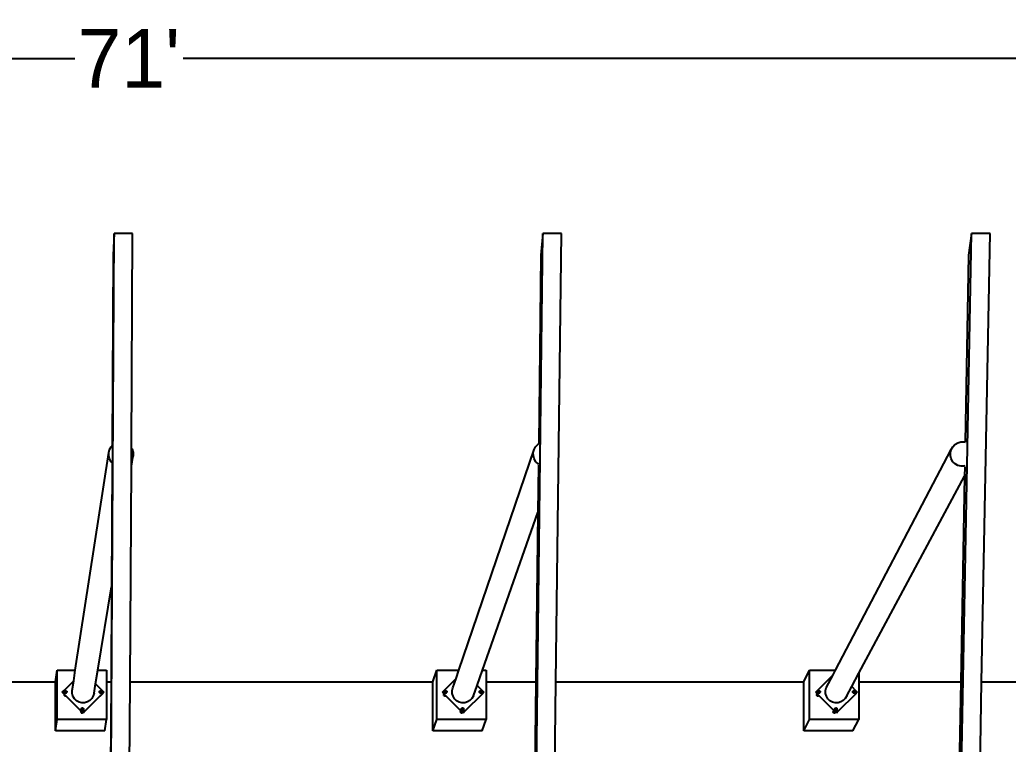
# Model space of a CAD drawing. Header units: inches. Extents: x -614 to 848, y -1045 to 1103.
# Drawn here: x 105.9 to 509.2, y 807.2 to 1102.8 of the extents above; entities that cross this region are included whole.
import ezdxf

# ---------------------------------------------------------------- set-up
doc = ezdxf.new("R2010")
doc.units = ezdxf.units.IN
doc.header["$MEASUREMENT"] = 0
doc.dimstyles.get("Standard").update_dxf_attribs({"dimtxt": 24, "dimasz": 0.18, "dimexe": 0.18, "dimexo": 0.0625, "dimgap": 0.09, "dimtad": 0, "dimtih": 1, "dimtoh": 1, "dimdec": 4, "dimzin": 0, "dimdsep": 46, "dimtxsty": 'Standard', "dimcen": 0.09, "dimclrd": 1, "dimclre": 1, "dimclrt": 1, "dimadec": 0, "dimazin": 0, "dimtfac": 1, "dimtdec": 4, "dimtofl": 0, "dimtmove": 0, "dimatfit": 3, "dimfxl": 1, "dimtolj": 1, "dimtzin": 0, "dimarcsym": 0})

# ---------------------------------------------------------------- blocks, each defined once
blk = doc.blocks.new('*D2')
at = {"color": 1, "lineweight": -2, "transparency": 16777216}
for p, q in [((-383.56, 1015.61), (-383.56, 1087.21)), ((-383.38, 1087.03), (128.37, 1087.03)), ((684.29, 1087.03), (172.55, 1087.03)), ((684.47, 1015.61), (684.47, 1087.21))]:
    blk.add_line(p, q, dxfattribs=at)
at = {"color": 1, "transparency": 16777216}
for points in [[(-383.38, 1087.06), (-383.38, 1087), (-383.56, 1087.03)], [(684.29, 1087.06), (684.29, 1087), (684.47, 1087.03)]]:
    blk.add_solid(points, dxfattribs=at)
at = {"layer": 'Defpoints', "color": 0, "transparency": 16777216}
for p in [(-383.56, 1087.03), (-383.56, 1015.55), (684.47, 1015.55)]:
    blk.add_point(p, dxfattribs=at)
at = {"color": 1, "transparency": 16777216, "insert": (150.46, 1087.03), "char_height": 24, "attachment_point": 5}
blk.add_mtext("\\A1;71'", dxfattribs=at)

msp = doc.modelspace()

# ---------------------------------------------------------------- linework, layer by layer
for p, q in [((134.56857, -811.49995), (144.44999, 1015.55191)), ((144.44999, 1015.55191), (144.10681, 1006.77039)), ((151.99965, 1015.55191), (144.44999, 1015.55191)), ((151.5016, 928.03755), (151.99965, 1015.55191)), ((297.50472, -811.49995), (319.35059, 1015.55191)), ((319.35059, 1015.55191), (318.59189, 1006.77039)), ((326.90026, 1015.55191), (319.35059, 1015.55191)), ((324.66183, 832.66782), (326.90026, 1015.55191)), ((460.44086, -811.49995), (494.25119, 1015.55191)), ((494.25119, 1015.55191), (493.07698, 1006.77039)), ((501.80086, 1015.55191), (494.25119, 1015.55191)), ((498.36482, 832.66782), (501.80086, 1015.55191)), ((144.10681, 1006.77039), (143.68737, 929.04811)), ((318.59189, 1006.77039), (317.67221, 929.68588)), ((493.07698, 1006.77039), (491.66664, 930.39179)), ((142.5575, 927.4053), (143.19696, 928.54535)), ((143.19696, 928.54535), (143.68737, 929.04811)), ((143.68737, 929.04811), (143.70626, 929.06748)), ((151.47296, 923.00441), (151.5016, 928.03755)), ((151.5016, 928.03755), (151.80888, 927.52028)), ((315.77523, 927.4053), (316.41468, 928.54535)), ((316.41468, 928.54535), (317.32741, 929.48105)), ((317.32741, 929.48105), (317.67221, 929.68588)), ((317.67221, 929.68588), (317.70636, 929.70617)), ((485.92633, 927.4053), (486.56579, 928.54535)), ((486.56579, 928.54535), (487.47852, 929.48105)), ((487.47852, 929.48105), (488.60232, 930.14864)), ((488.60232, 930.14864), (489.86062, 930.50262)), ((489.86062, 930.50262), (491.16766, 930.51886)), ((491.16766, 930.51886), (491.66664, 930.39179)), ((491.66664, 930.39179), (491.70646, 930.38165)), ((128.59649, 837.33432), (142.23491, 926.13859)), ((142.23491, 926.13859), (142.5575, 927.4053)), ((142.25115, 924.83155), (142.23491, 926.13859)), ((142.60513, 923.57325), (142.25115, 924.83155)), ((143.27272, 922.44944), (142.60513, 923.57325)), ((151.45916, 920.57903), (152.17911, 924.95494)), ((151.85651, 923.68823), (151.47296, 923.00441)), ((151.80888, 927.52028), (152.16286, 926.26198)), ((152.17911, 924.95494), (151.85651, 923.68823)), ((152.16286, 926.26198), (152.17911, 924.95494)), ((285.10667, 837.33432), (315.77523, 927.4053)), ((315.45264, 926.13859), (315.77523, 927.4053)), ((315.46888, 924.83155), (315.45264, 926.13859)), ((315.82286, 923.57325), (315.46888, 924.83155)), ((316.49045, 922.44944), (315.82286, 923.57325)), ((438.73245, 837.33432), (485.92633, 927.4053)), ((485.60374, 926.13859), (485.92633, 927.4053)), ((485.61998, 924.83155), (485.60374, 926.13859)), ((485.97396, 923.57325), (485.61998, 924.83155)), ((486.64155, 922.44944), (485.97396, 923.57325)), ((143.70626, 922.02654), (143.27272, 922.44944)), ((143.64744, 921.64916), (143.37655, 871.45241)), ((150.95885, 832.66782), (151.45916, 920.57903)), ((151.45916, 920.57903), (151.47296, 923.00441)), ((317.42615, 921.53671), (316.49045, 922.44944)), ((317.56833, 920.97924), (317.3384, 901.7071)), ((317.70636, 921.37954), (317.42615, 921.53671)), ((487.57725, 921.53671), (486.64155, 922.44944)), ((488.7173, 920.89726), (487.57725, 921.53671)), ((489.98401, 920.57467), (488.7173, 920.89726)), ((491.29105, 920.59091), (489.98401, 920.57467)), ((491.70646, 920.70777), (491.29105, 920.59091)), ((491.48, 920.28372), (491.41151, 916.57472)), ((448.28659, 836.13865), (491.41151, 916.57472)), ((491.41151, 916.57472), (489.86216, 832.66782)), ((294.68364, 837.33432), (317.3384, 901.7071)), ((317.3384, 901.7071), (316.5147, 832.66782)), ((137.76324, 837.33432), (143.37655, 871.45241)), ((143.37655, 871.45241), (143.16725, 832.66782)), ((120.5593, 832.66782), (121.23494, 837.33432)), ((121.23494, 837.33432), (128.59649, 837.33432)), ((121.23494, 817.1943), (121.23494, 837.33432)), ((127.9341, 833.02131), (128.59649, 837.33432)), ((136.85083, 831.78864), (137.76324, 837.33432)), ((137.76324, 837.33432), (141.37495, 837.33432)), ((141.37495, 837.33432), (141.37495, 832.66782)), ((274.52277, 832.66782), (276.06127, 837.33432)), ((276.06127, 837.33432), (285.10667, 837.33432)), ((276.06127, 817.1943), (276.06127, 837.33432)), ((283.97047, 833.99739), (285.10667, 837.33432)), ((292.51827, 831.18149), (294.68364, 837.33432)), ((294.68364, 837.33432), (296.20128, 837.33432)), ((296.20128, 837.33432), (296.20128, 832.66782)), ((425.7605, 832.66782), (428.14658, 837.33432)), ((428.14658, 837.33432), (438.73245, 837.33432)), ((428.14658, 817.1943), (428.14658, 837.33432)), ((431.42803, 829.13983), (437.75276, 835.46455)), ((434.98942, 830.19064), (437.75276, 835.46455)), ((437.75276, 835.46455), (438.73245, 837.33432)), ((445.35123, 830.66365), (448.28659, 836.13865)), ((448.28659, 836.13865), (448.28659, 832.66782)), ((-25.06197, 832.66782), (120.5593, 832.66782)), ((120.5593, 812.64005), (120.5593, 832.66782)), ((124.05262, 829.13983), (127.9341, 833.02131)), ((127.32523, 829.05672), (127.9341, 833.02131)), ((136.22703, 827.99714), (136.85083, 831.78864)), ((136.85083, 831.78864), (139.49964, 829.13983)), ((141.37495, 832.66782), (143.16725, 832.66782)), ((141.37495, 832.66782), (141.37495, 817.1943)), ((143.16725, 832.66782), (142.4676, 703.02276)), ((150.21657, 702.23899), (150.95885, 832.66782)), ((150.95885, 832.66782), (274.52277, 832.66782)), ((274.52277, 812.64005), (274.52277, 832.66782)), ((279.11291, 829.13983), (283.97047, 833.99739)), ((282.6743, 830.19064), (283.97047, 833.99739)), ((290.99854, 826.86322), (292.51827, 831.18149)), ((292.51827, 831.18149), (294.55993, 829.13983)), ((296.20128, 832.66782), (316.5147, 832.66782)), ((296.20128, 832.66782), (296.20128, 817.1943)), ((309.19133, -431.30695), (324.66183, 832.66782)), ((316.5147, 832.66782), (314.9752, 703.6326)), ((324.66183, 832.66782), (425.7605, 832.66782)), ((425.7605, 812.64005), (425.7605, 832.66782)), ((448.28659, 832.66782), (489.86216, 832.66782)), ((448.28659, 832.66782), (448.28659, 817.1943)), ((474.61717, -431.30695), (498.36482, 832.66782)), ((489.86216, 832.66782), (487.49561, 704.50446)), ((498.36482, 832.66782), (591.40954, 832.66782)), ((123.30111, 828.36168), (123.30577, 828.39298)), ((124.04793, 827.61486), (123.30111, 828.36168)), ((123.30577, 828.39298), (124.05262, 829.13983)), ((124.05262, 827.64613), (123.30577, 828.39298)), ((123.30577, 828.39298), (124.31908, 828.39298)), ((124.04793, 827.61486), (124.05262, 827.64613)), ((124.15819, 827.50459), (124.04793, 827.61486)), ((124.22047, 828.92108), (124.05262, 829.13983)), ((124.05262, 827.64613), (124.22047, 827.86487)), ((131.02928, 820.66947), (124.05262, 827.64613)), ((124.13839, 827.37264), (124.12413, 827.26431)), ((124.12413, 827.26431), (124.13839, 827.15598)), ((124.13839, 827.37264), (124.15819, 827.50459)), ((124.18021, 827.47359), (124.13839, 827.37264)), ((124.18021, 827.05503), (124.13839, 827.15598)), ((124.18411, 827.47868), (124.15819, 827.50459)), ((124.18411, 827.47868), (124.18021, 827.47359)), ((124.18021, 827.05503), (124.24673, 826.96835)), ((124.75706, 826.90573), (124.18411, 827.47868)), ((124.32598, 828.66634), (124.22047, 828.92108)), ((124.22047, 827.86487), (124.32598, 828.11961)), ((124.24673, 826.96835), (124.33341, 826.90183)), ((124.31219, 828.6266), (124.2979, 828.51811)), ((124.2979, 828.51811), (124.31219, 828.40961)), ((124.3117, 828.51441), (124.32598, 828.62291)), ((124.32598, 828.41331), (124.3117, 828.51441)), ((124.33487, 828.68136), (124.31219, 828.6266)), ((124.31219, 828.40961), (124.31908, 828.39298)), ((124.31908, 828.39298), (124.33134, 828.39298)), ((124.31908, 828.39298), (124.35406, 828.30851)), ((124.32188, 828.5827), (124.32773, 828.62711)), ((124.33568, 828.4779), (124.32188, 828.5827)), ((124.32903, 828.64321), (124.32598, 828.66634)), ((124.32773, 828.62711), (124.32598, 828.62291)), ((124.32598, 828.41331), (124.32598, 828.40592)), ((124.32598, 828.41331), (124.35532, 828.34248)), ((124.32598, 828.40592), (124.35459, 828.33687)), ((124.32598, 828.11961), (124.35459, 828.33687)), ((124.32773, 828.62711), (124.32944, 828.64011)), ((124.32903, 828.64321), (124.33568, 828.68751)), ((124.32944, 828.64011), (124.32903, 828.64321)), ((124.33134, 828.39298), (124.33441, 828.39298)), ((124.33341, 826.90183), (124.43436, 826.86001)), ((124.33441, 828.39298), (124.35631, 828.39298)), ((124.33568, 828.68751), (124.37613, 828.78517)), ((124.35784, 828.4244), (124.33568, 828.4779)), ((124.35406, 828.30851), (124.41191, 828.23313)), ((124.35459, 828.33687), (124.35532, 828.34248)), ((124.35459, 828.33687), (124.36786, 828.30482)), ((124.35532, 828.34248), (124.36197, 828.39298)), ((124.36643, 828.31566), (124.35532, 828.34248)), ((124.36197, 828.39298), (124.35784, 828.4244)), ((124.37613, 828.38023), (124.35784, 828.4244)), ((124.42201, 828.24323), (124.36643, 828.31566)), ((124.36786, 828.30482), (124.43448, 828.218)), ((124.37613, 828.78517), (124.44048, 828.86904)), ((124.44048, 828.29637), (124.37613, 828.38023)), ((124.41191, 828.23313), (124.4163, 828.22741)), ((124.4163, 828.22741), (124.42068, 828.2217)), ((124.42068, 828.2217), (124.5075, 828.15508)), ((124.42201, 828.24323), (124.4601, 828.28131)), ((124.43078, 828.2318), (124.42201, 828.24323)), ((124.51464, 828.16745), (124.43078, 828.2318)), ((124.43436, 826.86001), (124.54269, 826.84575)), ((124.43448, 828.218), (124.5213, 828.15138)), ((124.44048, 828.86904), (124.52435, 828.93339)), ((124.4601, 828.28131), (124.44048, 828.29637)), ((124.52435, 828.23201), (124.4601, 828.28131)), ((124.5075, 828.15508), (124.6086, 828.1132)), ((124.6123, 828.127), (124.51464, 828.16745)), ((124.6224, 828.10951), (124.5213, 828.15138)), ((124.52435, 828.93339), (124.62201, 828.97384)), ((124.62201, 828.19156), (124.52435, 828.23201)), ((124.54269, 826.84575), (124.65102, 826.86001)), ((124.6086, 828.1132), (124.61574, 828.11226)), ((124.71709, 828.1132), (124.6123, 828.127)), ((124.61574, 828.11226), (124.71709, 828.09892)), ((124.62201, 828.97384), (124.72682, 828.98764)), ((124.72682, 828.17776), (124.62201, 828.19156)), ((124.6224, 828.10951), (124.73089, 828.09522)), ((124.65102, 826.86001), (124.75197, 826.90183)), ((124.71709, 828.1132), (124.71709, 828.17904)), ((124.82189, 828.127), (124.71709, 828.1132)), ((124.71709, 828.11035), (124.71709, 828.1132)), ((124.71709, 828.09892), (124.82559, 828.1132)), ((124.71709, 828.09892), (124.71709, 828.11035)), ((124.72682, 828.98764), (124.83162, 828.97384)), ((124.83162, 828.19156), (124.72682, 828.17776)), ((124.73089, 828.09522), (124.83938, 828.10951)), ((124.75197, 826.90183), (124.75706, 826.90573)), ((130.94367, 820.71912), (124.75706, 826.90573)), ((124.91659, 828.16518), (124.82189, 828.127)), ((124.82559, 828.1132), (124.92669, 828.15508)), ((124.83162, 828.97384), (124.92929, 828.93339)), ((124.92929, 828.23201), (124.83162, 828.19156)), ((124.83938, 828.10951), (124.94048, 828.15138)), ((124.91659, 828.16518), (125.00341, 828.2318)), ((124.92669, 828.15508), (125.01351, 828.2217)), ((124.92929, 828.93339), (125.01315, 828.86904)), ((125.01315, 828.29637), (124.92929, 828.23201)), ((124.94048, 828.15138), (125.0273, 828.218)), ((125.07002, 828.31861), (125.00341, 828.2318)), ((125.01315, 828.86904), (125.0775, 828.78517)), ((125.0775, 828.38023), (125.01315, 828.29637)), ((125.01351, 828.2217), (125.08012, 828.30851)), ((125.07002, 828.31861), (125.10654, 828.40677)), ((125.0775, 828.78517), (125.11796, 828.68751)), ((125.11796, 828.4779), (125.0775, 828.38023)), ((125.08012, 828.30851), (125.12082, 828.40677)), ((125.10654, 828.40677), (125.1082, 828.41331)), ((125.1082, 828.41331), (125.11796, 828.4779)), ((125.11796, 828.68751), (125.13175, 828.5827)), ((125.13175, 828.5827), (125.11796, 828.4779)), ((125.12082, 828.40677), (125.122, 828.40961)), ((125.122, 828.40961), (125.13628, 828.51811)), ((125.13628, 828.51811), (125.12977, 828.56761)), ((127.33977, 827.88669), (127.32523, 829.05672)), ((127.65664, 826.76029), (127.33977, 827.88669)), ((128.25425, 825.75428), (127.65664, 826.76029)), ((138.76325, 826.88374), (132.51797, 820.63846)), ((138.71887, 826.86535), (132.52298, 820.66947)), ((135.93825, 826.86322), (135.36583, 825.84267)), ((136.22703, 827.99714), (135.93825, 826.86322)), ((138.41228, 828.61281), (138.398, 828.50431)), ((138.398, 828.50431), (138.41228, 828.39582)), ((138.43657, 828.67145), (138.41228, 828.61281)), ((138.41228, 828.50431), (138.42608, 828.60911)), ((138.42608, 828.39951), (138.41228, 828.50431)), ((138.41228, 828.39582), (138.45416, 828.29472)), ((138.42307, 828.5689), (138.42943, 828.6172)), ((138.43687, 828.4641), (138.42307, 828.5689)), ((138.42608, 828.60911), (138.43687, 828.67371)), ((138.42608, 828.60911), (138.42943, 828.6172)), ((138.46653, 828.30186), (138.42608, 828.39951)), ((138.42943, 828.6172), (138.43687, 828.67371)), ((138.43687, 828.67371), (138.47732, 828.77137)), ((138.47732, 828.36643), (138.43687, 828.4641)), ((138.45416, 828.29472), (138.512, 828.21933)), ((138.5221, 828.22943), (138.46653, 828.30186)), ((138.47732, 828.77137), (138.54167, 828.85524)), ((138.54167, 828.28257), (138.47732, 828.36643)), ((138.512, 828.21933), (138.51067, 828.218)), ((138.51067, 828.218), (138.51639, 828.21362)), ((138.5221, 828.22943), (138.512, 828.21933)), ((138.512, 828.21933), (138.51639, 828.21362)), ((138.51639, 828.21362), (138.59749, 828.15138)), ((138.51639, 828.21362), (138.52077, 828.2079)), ((138.52077, 828.2079), (138.60759, 828.14128)), ((138.56067, 828.26799), (138.5221, 828.22943)), ((138.53087, 828.218), (138.5221, 828.22943)), ((138.61473, 828.15365), (138.53087, 828.218)), ((138.54167, 828.85524), (138.62554, 828.91959)), ((138.56067, 828.26799), (138.54167, 828.28257)), ((138.62554, 828.21822), (138.56067, 828.26799)), ((138.59749, 828.15138), (138.69859, 828.10951)), ((138.60759, 828.14128), (138.70869, 828.09941)), ((138.71239, 828.1132), (138.61473, 828.15365)), ((138.62554, 828.91959), (138.7232, 828.96004)), ((138.7232, 828.17776), (138.62554, 828.21822)), ((138.69859, 828.10951), (138.80709, 828.09522)), ((138.70869, 828.09941), (138.81719, 828.08512)), ((138.81719, 828.09941), (138.71239, 828.1132)), ((138.9966, 827.14309), (138.71887, 826.86535)), ((138.71887, 826.86535), (138.76325, 826.88374)), ((138.7232, 828.96004), (138.82801, 828.97384)), ((138.82801, 828.16397), (138.7232, 828.17776)), ((138.97822, 827.0987), (138.76325, 826.88374)), ((138.76325, 826.88374), (138.80692, 826.90183)), ((138.80692, 826.90183), (138.89361, 826.96835)), ((138.80709, 828.09522), (138.81719, 828.09655)), ((138.81719, 828.09941), (138.81719, 828.16539)), ((138.92198, 828.1132), (138.81719, 828.09941)), ((138.81719, 828.09655), (138.91558, 828.10951)), ((138.81719, 828.09655), (138.81719, 828.09941)), ((138.81719, 828.08512), (138.92568, 828.09941)), ((138.81719, 828.08512), (138.81719, 828.09655)), ((138.82801, 828.97384), (138.93281, 828.96004)), ((138.93281, 828.17776), (138.82801, 828.16397)), ((138.89361, 826.96835), (138.96013, 827.05503)), ((138.91558, 828.10951), (138.92198, 828.1132)), ((139.01668, 828.15138), (138.92198, 828.1132)), ((138.92568, 828.09941), (139.02678, 828.14128)), ((138.93281, 828.96004), (139.03048, 828.91959)), ((139.03048, 828.21822), (138.93281, 828.17776)), ((138.96013, 827.05503), (138.97822, 827.0987)), ((139.49437, 827.61486), (138.97822, 827.0987)), ((138.97822, 827.0987), (138.9966, 827.14309)), ((139.48308, 827.62957), (138.9966, 827.14309)), ((139.01668, 828.15138), (139.1035, 828.218)), ((139.02678, 828.14128), (139.1136, 828.2079)), ((139.03048, 828.91959), (139.11434, 828.85524)), ((139.11434, 828.28257), (139.03048, 828.21822)), ((139.17011, 828.30482), (139.1035, 828.218)), ((139.1136, 828.2079), (139.18021, 828.29472)), ((139.11434, 828.85524), (139.17869, 828.77137)), ((139.17869, 828.36643), (139.11434, 828.28257)), ((139.19423, 828.36303), (139.17011, 828.30482)), ((139.17869, 828.77137), (139.21915, 828.67371)), ((139.19029, 828.39298), (139.17869, 828.36643)), ((139.18021, 828.29472), (139.22091, 828.39298)), ((139.19056, 828.39509), (139.19029, 828.39298)), ((139.19029, 828.39298), (139.19423, 828.36303)), ((139.2157, 828.45578), (139.19056, 828.39509)), ((139.20663, 828.39298), (139.19423, 828.36303)), ((139.19423, 828.36303), (139.22627, 828.11961)), ((139.20663, 828.39298), (139.19595, 828.39298)), ((139.20829, 828.39951), (139.20663, 828.39298)), ((139.22091, 828.39298), (139.20663, 828.39298)), ((139.20829, 828.39951), (139.21915, 828.4641)), ((139.2157, 828.45578), (139.20829, 828.39951)), ((139.20829, 828.39951), (139.21199, 828.40592)), ((139.21199, 828.40592), (139.21915, 828.4641)), ((139.21915, 828.4641), (139.2157, 828.45578)), ((139.21915, 828.67371), (139.2232, 828.64296)), ((139.21915, 828.4641), (139.22627, 828.51441)), ((139.22091, 828.39298), (139.22209, 828.39582)), ((140.24649, 828.39298), (139.22091, 828.39298)), ((139.22209, 828.39582), (139.23637, 828.50431)), ((139.22627, 828.66634), (139.2232, 828.64296)), ((139.2232, 828.64296), (139.23295, 828.5689)), ((139.23295, 828.5689), (139.22602, 828.51632)), ((139.22627, 828.51441), (139.22602, 828.51632)), ((139.33179, 828.92108), (139.22627, 828.66634)), ((139.22627, 828.11961), (139.33179, 827.86487)), ((139.23637, 828.50431), (139.23041, 828.54963)), ((139.49964, 829.13983), (139.33179, 828.92108)), ((139.33179, 827.86487), (139.49964, 827.64613)), ((139.49964, 827.64613), (139.48308, 827.62957)), ((139.48308, 827.62957), (139.49437, 827.61486)), ((140.24119, 828.36168), (139.49437, 827.61486)), ((139.49437, 827.61486), (139.49964, 827.64613)), ((139.49964, 829.13983), (140.24649, 828.39298)), ((140.22819, 828.37468), (139.49964, 827.64613)), ((140.24649, 828.39298), (140.22819, 828.37468)), ((140.22819, 828.37468), (140.24119, 828.36168)), ((140.24119, 828.36168), (140.24649, 828.39298)), ((278.35554, 828.36168), (278.36606, 828.39298)), ((279.0605, 827.65671), (278.35554, 828.36168)), ((278.36606, 828.39298), (279.11291, 829.13983)), ((279.11291, 827.64613), (278.36606, 828.39298)), ((278.36606, 828.39298), (279.37937, 828.39298)), ((278.96472, 827.37264), (278.95046, 827.26431)), ((278.95046, 827.26431), (278.96472, 827.15598)), ((278.96472, 827.37264), (279.0605, 827.65671)), ((278.96472, 827.37264), (279.00654, 827.47359)), ((279.00654, 827.05503), (278.96472, 827.15598)), ((279.07305, 827.56027), (279.00654, 827.47359)), ((279.00654, 827.05503), (279.07305, 826.96835)), ((279.10236, 827.61486), (279.0605, 827.65671)), ((279.11086, 827.58928), (279.07305, 827.56027)), ((279.07305, 826.96835), (279.15974, 826.90183)), ((279.10236, 827.61486), (279.11291, 827.64613)), ((279.70141, 827.01581), (279.10236, 827.61486)), ((279.28076, 828.92108), (279.11291, 829.13983)), ((279.11291, 827.64613), (279.28076, 827.86487)), ((286.08957, 820.66947), (279.11291, 827.64613)), ((279.15974, 826.90183), (279.26069, 826.86001)), ((279.26069, 826.86001), (279.36902, 826.84575)), ((279.38628, 828.66634), (279.28076, 828.92108)), ((279.28076, 827.86487), (279.38628, 828.11961)), ((279.37248, 828.6266), (279.35819, 828.51811)), ((279.35819, 828.51811), (279.37248, 828.40961)), ((279.36902, 826.84575), (279.47735, 826.86001)), ((279.37199, 828.51441), (279.38628, 828.62291)), ((279.38628, 828.41331), (279.37199, 828.51441)), ((279.41436, 828.7277), (279.37248, 828.6266)), ((279.37248, 828.40961), (279.37937, 828.39298)), ((279.37937, 828.39298), (279.39164, 828.39298)), ((279.37937, 828.39298), (279.41436, 828.30851)), ((279.39039, 828.6351), (279.38628, 828.66634)), ((279.38628, 828.62291), (279.39061, 828.63338)), ((279.38628, 828.41331), (279.38628, 828.40592)), ((279.38628, 828.41331), (279.41562, 828.34248)), ((279.38628, 828.40592), (279.41488, 828.33687)), ((279.38628, 828.11961), (279.41488, 828.33687)), ((279.39039, 828.6351), (279.40806, 828.68751)), ((279.40574, 828.66989), (279.39039, 828.6351)), ((279.39061, 828.63338), (279.39039, 828.6351)), ((279.39577, 828.5942), (279.39061, 828.63338)), ((279.39164, 828.39298), (279.3947, 828.39298)), ((279.39426, 828.5827), (279.39577, 828.5942)), ((279.40806, 828.4779), (279.39426, 828.5827)), ((279.3947, 828.39298), (279.4166, 828.39298)), ((279.39577, 828.5942), (279.40574, 828.66989)), ((279.40574, 828.66989), (279.40806, 828.68751)), ((279.40806, 828.68751), (279.44851, 828.78517)), ((279.4125, 828.46718), (279.40806, 828.4779)), ((279.42226, 828.39298), (279.4125, 828.46718)), ((279.44851, 828.38023), (279.4125, 828.46718)), ((279.43685, 828.75702), (279.41436, 828.7277)), ((279.41436, 828.30851), (279.4722, 828.23313)), ((279.41488, 828.33687), (279.41562, 828.34248)), ((279.41488, 828.33687), (279.42815, 828.30482)), ((279.41562, 828.34248), (279.42226, 828.39298)), ((279.42673, 828.31566), (279.41562, 828.34248)), ((279.4823, 828.24323), (279.42673, 828.31566)), ((279.42815, 828.30482), (279.49477, 828.218)), ((279.44851, 828.78517), (279.51286, 828.86904)), ((279.51286, 828.29637), (279.44851, 828.38023)), ((279.4722, 828.23313), (279.47659, 828.22741)), ((279.47659, 828.22741), (279.48097, 828.2217)), ((279.47735, 826.86001), (279.5783, 826.90183)), ((279.48097, 828.2217), (279.56779, 828.15508)), ((279.4823, 828.24323), (279.52564, 828.28656)), ((279.49107, 828.2318), (279.4823, 828.24323)), ((279.57493, 828.16745), (279.49107, 828.2318)), ((279.49477, 828.218), (279.58159, 828.15138)), ((279.51286, 828.86904), (279.59673, 828.93339)), ((279.52564, 828.28656), (279.51286, 828.29637)), ((279.59673, 828.23201), (279.52564, 828.28656)), ((279.56779, 828.15508), (279.66889, 828.1132)), ((279.67259, 828.127), (279.57493, 828.16745)), ((279.5783, 826.90183), (279.66498, 826.96835)), ((279.68269, 828.10951), (279.58159, 828.15138)), ((279.59673, 828.93339), (279.69439, 828.97384)), ((279.69439, 828.19156), (279.59673, 828.23201)), ((279.66498, 826.96835), (279.70141, 827.01581)), ((279.66889, 828.1132), (279.67603, 828.11226)), ((279.77738, 828.1132), (279.67259, 828.127)), ((279.67603, 828.11226), (279.77738, 828.09892)), ((279.68269, 828.10951), (279.79118, 828.09522)), ((279.69439, 828.97384), (279.7992, 828.98764)), ((279.7992, 828.17776), (279.69439, 828.19156)), ((285.86665, 820.85057), (279.70141, 827.01581)), ((279.77738, 828.1132), (279.77738, 828.18063)), ((279.88218, 828.127), (279.77738, 828.1132)), ((279.77738, 828.11035), (279.77738, 828.1132)), ((279.77738, 828.09892), (279.88588, 828.1132)), ((279.77738, 828.09892), (279.77738, 828.11035)), ((279.79118, 828.09522), (279.89968, 828.10951)), ((279.7992, 828.98764), (279.904, 828.97384)), ((279.904, 828.19156), (279.7992, 828.17776)), ((279.97688, 828.16518), (279.88218, 828.127)), ((279.88588, 828.1132), (279.98698, 828.15508)), ((279.89968, 828.10951), (280.00078, 828.15138)), ((279.904, 828.97384), (280.00167, 828.93339)), ((280.00167, 828.23201), (279.904, 828.19156)), ((279.97688, 828.16518), (280.0637, 828.2318)), ((279.98698, 828.15508), (280.0738, 828.2217)), ((280.00078, 828.15138), (280.08759, 828.218)), ((280.00167, 828.93339), (280.08553, 828.86904)), ((280.08553, 828.29637), (280.00167, 828.23201)), ((280.13031, 828.31861), (280.0637, 828.2318)), ((280.0738, 828.2217), (280.14041, 828.30851)), ((280.08553, 828.86904), (280.14988, 828.78517)), ((280.14988, 828.38023), (280.08553, 828.29637)), ((280.13031, 828.31861), (280.16683, 828.40677)), ((280.14041, 828.30851), (280.18111, 828.40677)), ((280.14988, 828.78517), (280.19034, 828.68751)), ((280.19034, 828.4779), (280.14988, 828.38023)), ((280.16683, 828.40677), (280.16849, 828.41331)), ((280.16849, 828.41331), (280.19034, 828.4779)), ((280.18111, 828.40677), (280.18229, 828.40961)), ((280.18229, 828.40961), (280.19657, 828.51811)), ((280.19034, 828.68751), (280.20413, 828.5827)), ((280.20413, 828.5827), (280.19034, 828.4779)), ((280.19657, 828.51811), (280.1961, 828.52169)), ((282.38552, 829.05672), (282.6743, 830.19064)), ((282.40006, 827.88669), (282.38552, 829.05672)), ((282.71693, 826.76029), (282.40006, 827.88669)), ((283.31454, 825.75428), (282.71693, 826.76029)), ((294.5488, 827.61486), (287.57241, 820.63846)), ((294.54006, 827.62625), (287.58327, 820.66947)), ((290.99854, 826.86322), (290.42612, 825.84267)), ((293.47257, 828.61281), (293.45829, 828.50431)), ((293.45829, 828.50431), (293.47257, 828.39582)), ((293.51445, 828.71391), (293.47257, 828.61281)), ((293.47257, 828.50431), (293.48637, 828.60911)), ((293.48637, 828.39951), (293.47257, 828.50431)), ((293.47257, 828.39582), (293.51445, 828.29472)), ((293.48637, 828.60911), (293.50925, 828.67371)), ((293.48637, 828.60911), (293.50744, 828.65999)), ((293.52682, 828.30186), (293.48637, 828.39951)), ((293.49545, 828.5689), (293.50744, 828.65999)), ((293.50925, 828.4641), (293.49545, 828.5689)), ((293.50744, 828.65999), (293.50925, 828.67371)), ((293.50925, 828.67371), (293.5497, 828.77137)), ((293.5497, 828.36643), (293.50925, 828.4641)), ((293.53933, 828.74634), (293.51445, 828.71391)), ((293.51445, 828.29472), (293.57229, 828.21933)), ((293.58239, 828.22943), (293.52682, 828.30186)), ((293.5497, 828.77137), (293.57606, 828.80573)), ((293.61405, 828.28257), (293.5497, 828.36643)), ((293.59287, 828.82764), (293.57096, 828.81082)), ((293.57096, 828.81082), (293.57606, 828.80573)), ((293.57229, 828.21933), (293.57096, 828.218)), ((293.57096, 828.218), (293.57668, 828.21362)), ((293.58239, 828.22943), (293.57229, 828.21933)), ((293.57229, 828.21933), (293.57668, 828.21362)), ((293.57606, 828.80573), (293.59287, 828.82764)), ((293.57668, 828.21362), (293.65778, 828.15138)), ((293.57668, 828.21362), (293.58106, 828.2079)), ((293.58106, 828.2079), (293.66788, 828.14128)), ((293.62621, 828.27324), (293.58239, 828.22943)), ((293.59116, 828.218), (293.58239, 828.22943)), ((293.67502, 828.15365), (293.59116, 828.218)), ((293.59287, 828.82764), (293.61405, 828.85524)), ((293.61405, 828.85524), (293.69792, 828.91959)), ((293.62621, 828.27324), (293.61405, 828.28257)), ((293.69792, 828.21822), (293.62621, 828.27324)), ((293.65778, 828.15138), (293.75888, 828.10951)), ((293.66788, 828.14128), (293.76898, 828.09941)), ((293.77268, 828.1132), (293.67502, 828.15365)), ((293.69792, 828.91959), (293.79558, 828.96004)), ((293.79558, 828.17776), (293.69792, 828.21822)), ((293.75888, 828.10951), (293.86738, 828.09522)), ((293.76898, 828.09941), (293.87748, 828.08512)), ((293.87748, 828.09941), (293.77268, 828.1132)), ((293.79558, 828.96004), (293.90039, 828.97384)), ((293.90039, 828.16397), (293.79558, 828.17776)), ((293.86738, 828.09522), (293.87748, 828.09655)), ((293.87748, 828.09941), (293.87748, 828.16698)), ((293.98227, 828.1132), (293.87748, 828.09941)), ((293.87748, 828.09655), (293.97587, 828.10951)), ((293.87748, 828.09655), (293.87748, 828.09941)), ((293.87748, 828.08512), (293.98597, 828.09941)), ((293.87748, 828.08512), (293.87748, 828.09655)), ((293.90039, 828.97384), (294.00519, 828.96004)), ((294.00519, 828.17776), (293.90039, 828.16397)), ((293.97587, 828.10951), (293.98227, 828.1132)), ((294.07697, 828.15138), (293.98227, 828.1132)), ((293.98597, 828.09941), (294.08707, 828.14128)), ((294.00519, 828.96004), (294.10286, 828.91959)), ((294.10286, 828.21822), (294.00519, 828.17776)), ((294.07697, 828.15138), (294.16379, 828.218)), ((294.08707, 828.14128), (294.17389, 828.2079)), ((294.10286, 828.91959), (294.18672, 828.85524)), ((294.18672, 828.28257), (294.10286, 828.21822)), ((294.23041, 828.30482), (294.16379, 828.218)), ((294.17389, 828.2079), (294.24051, 828.29472)), ((294.18672, 828.85524), (294.25107, 828.77137)), ((294.25107, 828.36643), (294.18672, 828.28257)), ((294.25452, 828.36303), (294.23041, 828.30482)), ((294.24051, 828.29472), (294.28121, 828.39298)), ((294.25107, 828.77137), (294.29057, 828.67601)), ((294.25335, 828.37193), (294.25107, 828.36643)), ((294.27036, 828.413), (294.25335, 828.37193)), ((294.25335, 828.37193), (294.25452, 828.36303)), ((294.26692, 828.39298), (294.25452, 828.36303)), ((294.25452, 828.36303), (294.28657, 828.11961)), ((294.26692, 828.39298), (294.26207, 828.39298)), ((294.26859, 828.39951), (294.26692, 828.39298)), ((294.28121, 828.39298), (294.26692, 828.39298)), ((294.27036, 828.413), (294.26859, 828.39951)), ((294.26859, 828.39951), (294.27312, 828.41228)), ((294.26859, 828.39951), (294.27228, 828.40592)), ((294.27454, 828.4231), (294.27036, 828.413)), ((294.27228, 828.40592), (294.27312, 828.41228)), ((294.27312, 828.41228), (294.29153, 828.4641)), ((294.27312, 828.41228), (294.27454, 828.4231)), ((294.29153, 828.4641), (294.27454, 828.4231)), ((294.28121, 828.39298), (294.28238, 828.39582)), ((295.30678, 828.39298), (294.28121, 828.39298)), ((294.28238, 828.39582), (294.2913, 828.46355)), ((294.28657, 828.11961), (294.39208, 827.86487)), ((294.39208, 828.92108), (294.29057, 828.67601)), ((294.29057, 828.67601), (294.29153, 828.67371)), ((294.29153, 828.67371), (294.30533, 828.5689)), ((294.30533, 828.5689), (294.29153, 828.4641)), ((294.55993, 829.13983), (294.39208, 828.92108)), ((294.39208, 827.86487), (294.55993, 827.64613)), ((294.55993, 827.64613), (294.54006, 827.62625)), ((294.54006, 827.62625), (294.5488, 827.61486)), ((295.29562, 828.36168), (294.5488, 827.61486)), ((294.5488, 827.61486), (294.55993, 827.64613)), ((294.55993, 829.13983), (295.30678, 828.39298)), ((295.28555, 828.37175), (294.55993, 827.64613)), ((295.30678, 828.39298), (295.28555, 828.37175)), ((295.28555, 828.37175), (295.29562, 828.36168)), ((295.29562, 828.36168), (295.30678, 828.39298)), ((430.66491, 828.36168), (430.68118, 828.39298)), ((431.2498, 827.77679), (430.66491, 828.36168)), ((430.68118, 828.39298), (431.42803, 829.13983)), ((431.42803, 827.64613), (430.68118, 828.39298)), ((430.68118, 828.39298), (431.69449, 828.39298)), ((431.05003, 827.37264), (431.03577, 827.26431)), ((431.03577, 827.26431), (431.05003, 827.15598)), ((431.09184, 827.47359), (431.05003, 827.37264)), ((431.09184, 827.05503), (431.05003, 827.15598)), ((431.09184, 827.47359), (431.2498, 827.77679)), ((431.09184, 827.05503), (431.15836, 826.96835)), ((431.15836, 827.56027), (431.12542, 827.51734)), ((431.24504, 827.62679), (431.15836, 827.56027)), ((431.15836, 826.96835), (431.24504, 826.90183)), ((431.30923, 827.65338), (431.24504, 827.62679)), ((431.24504, 826.90183), (431.34599, 826.86001)), ((431.41173, 827.61486), (431.2498, 827.77679)), ((431.34599, 826.86001), (431.45432, 826.84575)), ((431.41173, 827.61486), (431.42803, 827.64613)), ((431.86001, 827.16658), (431.41173, 827.61486)), ((431.59588, 828.92108), (431.42803, 829.13983)), ((431.42803, 827.64613), (431.59588, 827.86487)), ((438.4047, 820.66947), (431.42803, 827.64613)), ((431.45432, 826.84575), (431.56265, 826.86001)), ((431.56265, 826.86001), (431.6636, 826.90183)), ((431.7014, 828.66634), (431.59588, 828.92108)), ((431.59588, 827.86487), (431.7014, 828.11961)), ((431.6636, 826.90183), (431.75029, 826.96835)), ((431.6876, 828.6266), (431.67332, 828.51811)), ((431.67332, 828.51811), (431.6876, 828.40961)), ((431.68712, 828.51441), (431.7014, 828.62291)), ((431.7014, 828.41331), (431.68712, 828.51441)), ((431.72948, 828.7277), (431.6876, 828.6266)), ((431.6876, 828.40961), (431.69449, 828.39298)), ((431.69449, 828.39298), (431.70676, 828.39298)), ((431.69449, 828.39298), (431.72948, 828.30851)), ((431.70574, 828.63338), (431.7014, 828.66634)), ((431.70574, 828.63338), (431.7014, 828.62291)), ((431.7014, 828.41331), (431.7014, 828.40592)), ((431.7014, 828.41331), (431.73074, 828.34248)), ((431.7014, 828.40592), (431.73, 828.33687)), ((431.7014, 828.11961), (431.73, 828.33687)), ((431.74328, 828.72401), (431.70574, 828.63338)), ((431.73739, 828.39298), (431.70574, 828.63338)), ((431.70676, 828.39298), (431.70982, 828.39298)), ((431.70982, 828.39298), (431.73173, 828.39298)), ((431.72126, 828.5827), (431.73506, 828.68751)), ((431.73506, 828.4779), (431.72126, 828.5827)), ((431.7961, 828.81452), (431.72948, 828.7277)), ((431.72948, 828.30851), (431.78733, 828.23313)), ((431.73, 828.33687), (431.73074, 828.34248)), ((431.73, 828.33687), (431.74328, 828.30482)), ((431.73074, 828.34248), (431.73739, 828.39298)), ((431.74185, 828.31566), (431.73074, 828.34248)), ((431.73506, 828.68751), (431.75793, 828.74274)), ((431.77551, 828.38023), (431.73506, 828.4779)), ((431.79743, 828.24323), (431.74185, 828.31566)), ((431.74328, 828.72401), (431.74438, 828.72541)), ((431.74328, 828.30482), (431.80989, 828.218)), ((431.74438, 828.72541), (431.77551, 828.78517)), ((431.74438, 828.72541), (431.75793, 828.74274)), ((431.75029, 826.96835), (431.8168, 827.05503)), ((431.75793, 828.74274), (431.77551, 828.78517)), ((431.77551, 828.78517), (431.83986, 828.86904)), ((431.83986, 828.29637), (431.77551, 828.38023)), ((431.78733, 828.23313), (431.79171, 828.22741)), ((431.79171, 828.22741), (431.7961, 828.2217)), ((431.7961, 828.2217), (431.88291, 828.15508)), ((431.79743, 828.24323), (431.84592, 828.29172)), ((431.8062, 828.2318), (431.79743, 828.24323)), ((431.89006, 828.16745), (431.8062, 828.2318)), ((431.80989, 828.218), (431.89671, 828.15138)), ((431.8168, 827.05503), (431.86989, 827.1567)), ((431.8168, 827.05503), (431.85862, 827.15598)), ((431.83986, 828.86904), (431.92373, 828.93339)), ((431.84592, 828.29172), (431.83986, 828.29637)), ((431.92373, 828.23201), (431.84592, 828.29172)), ((431.85862, 827.15598), (431.86001, 827.16658)), ((431.86989, 827.1567), (431.86001, 827.16658)), ((438.07053, 820.95606), (431.86989, 827.1567)), ((431.88291, 828.15508), (431.98402, 828.1132)), ((431.98771, 828.127), (431.89006, 828.16745)), ((431.99781, 828.10951), (431.89671, 828.15138)), ((431.92373, 828.93339), (432.02139, 828.97384)), ((432.02139, 828.19156), (431.92373, 828.23201)), ((431.98402, 828.1132), (431.99116, 828.11226)), ((432.09251, 828.1132), (431.98771, 828.127)), ((431.99116, 828.11226), (432.09251, 828.09892)), ((431.99781, 828.10951), (432.10631, 828.09522)), ((432.02139, 828.97384), (432.1262, 828.98764)), ((432.1262, 828.17776), (432.02139, 828.19156)), ((432.09251, 828.1132), (432.09251, 828.1822)), ((432.19731, 828.127), (432.09251, 828.1132)), ((432.09251, 828.11035), (432.09251, 828.1132)), ((432.09251, 828.09892), (432.201, 828.1132)), ((432.09251, 828.09892), (432.09251, 828.11035)), ((432.10631, 828.09522), (432.2148, 828.10951)), ((432.1262, 828.98764), (432.231, 828.97384)), ((432.231, 828.19156), (432.1262, 828.17776)), ((432.292, 828.16518), (432.19731, 828.127)), ((432.201, 828.1132), (432.3021, 828.15508)), ((432.2148, 828.10951), (432.3159, 828.15138)), ((432.231, 828.97384), (432.32866, 828.93339)), ((432.32866, 828.23201), (432.231, 828.19156)), ((432.292, 828.16518), (432.37882, 828.2318)), ((432.3021, 828.15508), (432.38892, 828.2217)), ((432.3159, 828.15138), (432.40272, 828.218)), ((432.32866, 828.93339), (432.41253, 828.86904)), ((432.41253, 828.29637), (432.32866, 828.23201)), ((432.44544, 828.31861), (432.37882, 828.2318)), ((432.38892, 828.2217), (432.45554, 828.30851)), ((432.41253, 828.86904), (432.47688, 828.78517)), ((432.46402, 828.36347), (432.41253, 828.29637)), ((432.44544, 828.31861), (432.44822, 828.32534)), ((432.44822, 828.32534), (432.47688, 828.38023)), ((432.44822, 828.32534), (432.46402, 828.36347)), ((432.45554, 828.30851), (432.49624, 828.40677)), ((432.47688, 828.38023), (432.46402, 828.36347)), ((432.47688, 828.78517), (432.51734, 828.68751)), ((432.51734, 828.4779), (432.47688, 828.38023)), ((432.49624, 828.40677), (432.49742, 828.40961)), ((432.49742, 828.40961), (432.50131, 828.43921)), ((432.51734, 828.68751), (432.53113, 828.5827)), ((432.53113, 828.5827), (432.51734, 828.4779)), ((434.70064, 829.05672), (434.98942, 830.19064)), ((434.71519, 827.88669), (434.70064, 829.05672)), ((435.03206, 826.76029), (434.71519, 827.88669)), ((435.62967, 825.75428), (435.03206, 826.76029)), ((446.85817, 827.61486), (439.88177, 820.63846)), ((446.85193, 827.623), (439.8984, 820.66947)), ((443.31367, 826.86322), (442.74125, 825.84267)), ((443.31367, 826.86322), (445.35123, 830.66365)), ((445.35123, 830.66365), (446.87506, 829.13983)), ((445.7877, 828.61281), (445.77341, 828.50431)), ((445.77341, 828.50431), (445.7877, 828.39582)), ((445.82957, 828.71391), (445.7877, 828.61281)), ((445.7877, 828.50431), (445.80149, 828.60911)), ((445.80149, 828.39951), (445.7877, 828.50431)), ((445.7877, 828.39582), (445.82957, 828.29472)), ((445.80149, 828.60911), (445.84194, 828.70677)), ((445.84194, 828.30186), (445.80149, 828.39951)), ((445.82245, 828.5689), (445.83625, 828.67371)), ((445.83625, 828.4641), (445.82245, 828.5689)), ((445.89619, 828.80072), (445.82957, 828.71391)), ((445.82957, 828.29472), (445.88742, 828.21933)), ((445.83625, 828.67371), (445.85932, 828.72941)), ((445.8767, 828.36643), (445.83625, 828.4641)), ((445.84194, 828.70677), (445.8767, 828.77137)), ((445.84194, 828.70677), (445.85932, 828.72941)), ((445.89752, 828.22943), (445.84194, 828.30186)), ((445.85932, 828.72941), (445.8767, 828.77137)), ((445.8767, 828.77137), (445.89791, 828.79901)), ((445.94105, 828.28257), (445.8767, 828.36643)), ((445.93688, 828.84979), (445.88609, 828.81082)), ((445.88609, 828.81082), (445.89791, 828.79901)), ((445.88742, 828.21933), (445.88609, 828.218)), ((445.88609, 828.218), (445.8918, 828.21362)), ((445.89752, 828.22943), (445.88742, 828.21933)), ((445.88742, 828.21933), (445.8918, 828.21362)), ((445.8918, 828.21362), (445.97291, 828.15138)), ((445.8918, 828.21362), (445.89619, 828.2079)), ((445.89619, 828.2079), (445.98301, 828.14128)), ((445.94649, 828.2784), (445.89752, 828.22943)), ((445.90629, 828.218), (445.89752, 828.22943)), ((445.89791, 828.79901), (445.93688, 828.84979)), ((445.99015, 828.15365), (445.90629, 828.218)), ((445.93688, 828.84979), (445.94105, 828.85524)), ((445.94105, 828.85524), (446.02492, 828.91959)), ((445.94649, 828.2784), (445.94105, 828.28257)), ((446.02492, 828.21822), (445.94649, 828.2784)), ((445.97291, 828.15138), (446.07401, 828.10951)), ((445.98301, 828.14128), (446.08411, 828.09941)), ((446.0878, 828.1132), (445.99015, 828.15365)), ((446.02492, 828.91959), (446.12258, 828.96004)), ((446.12258, 828.17776), (446.02492, 828.21822)), ((446.07401, 828.10951), (446.1825, 828.09522)), ((446.08411, 828.09941), (446.1926, 828.08512)), ((446.1926, 828.09941), (446.0878, 828.1132)), ((446.12258, 828.96004), (446.22739, 828.97384)), ((446.22739, 828.16397), (446.12258, 828.17776)), ((446.1825, 828.09522), (446.1926, 828.09655)), ((446.1926, 828.09941), (446.1926, 828.16855)), ((446.2974, 828.1132), (446.1926, 828.09941)), ((446.1926, 828.09655), (446.291, 828.10951)), ((446.1926, 828.09655), (446.1926, 828.09941)), ((446.1926, 828.08512), (446.3011, 828.09941)), ((446.1926, 828.08512), (446.1926, 828.09655)), ((446.22739, 828.97384), (446.33219, 828.96004)), ((446.33219, 828.17776), (446.22739, 828.16397)), ((446.291, 828.10951), (446.2974, 828.1132)), ((446.3921, 828.15138), (446.2974, 828.1132)), ((446.3011, 828.09941), (446.4022, 828.14128)), ((446.33219, 828.96004), (446.42986, 828.91959)), ((446.42986, 828.21822), (446.33219, 828.17776)), ((446.3921, 828.15138), (446.47891, 828.218)), ((446.4022, 828.14128), (446.48901, 828.2079)), ((446.42986, 828.91959), (446.51372, 828.85524)), ((446.51372, 828.28257), (446.42986, 828.21822)), ((446.54553, 828.30482), (446.47891, 828.218)), ((446.48901, 828.2079), (446.55563, 828.29472)), ((446.51372, 828.85524), (446.57807, 828.77137)), ((446.56282, 828.34655), (446.51372, 828.28257)), ((446.54777, 828.31022), (446.54553, 828.30482)), ((446.54777, 828.31022), (446.57094, 828.3532)), ((446.56282, 828.34655), (446.54777, 828.31022)), ((446.55563, 828.29472), (446.59633, 828.39298)), ((446.5705, 828.35656), (446.56282, 828.34655)), ((446.57807, 828.36643), (446.5705, 828.35656)), ((446.5705, 828.35656), (446.57094, 828.3532)), ((446.57094, 828.3532), (446.57807, 828.36643)), ((446.57094, 828.3532), (446.60169, 828.11961)), ((446.57807, 828.77137), (446.61163, 828.69035)), ((446.61853, 828.4641), (446.57807, 828.36643)), ((446.59633, 828.39298), (446.58907, 828.39298)), ((446.59633, 828.39298), (446.59751, 828.39582)), ((447.62191, 828.39298), (446.59633, 828.39298)), ((446.59751, 828.39582), (446.60089, 828.42152)), ((446.60169, 828.11961), (446.70721, 827.86487)), ((446.70721, 828.92108), (446.61163, 828.69035)), ((446.61163, 828.69035), (446.61853, 828.67371)), ((446.61853, 828.67371), (446.63232, 828.5689)), ((446.63232, 828.5689), (446.61853, 828.4641)), ((446.87506, 829.13983), (446.70721, 828.92108)), ((446.70721, 827.86487), (446.87506, 827.64613)), ((446.87506, 827.64613), (446.85193, 827.623)), ((446.85193, 827.623), (446.85817, 827.61486)), ((447.60499, 828.36168), (446.85817, 827.61486)), ((446.85817, 827.61486), (446.87506, 827.64613)), ((446.87506, 829.13983), (447.62191, 828.39298)), ((447.5978, 828.36887), (446.87506, 827.64613)), ((447.62191, 828.39298), (447.5978, 828.36887)), ((447.5978, 828.36887), (447.60499, 828.36168)), ((447.60499, 828.36168), (447.62191, 828.39298)), ((129.09187, 824.93723), (128.25425, 825.75428)), ((130.11242, 824.36481), (129.09187, 824.93723)), ((131.24634, 824.07603), (130.11242, 824.36481)), ((132.41637, 824.09057), (131.24634, 824.07603)), ((133.54277, 824.40744), (132.41637, 824.09057)), ((134.54878, 825.00505), (133.54277, 824.40744)), ((135.36583, 825.84267), (134.54878, 825.00505)), ((284.15216, 824.93723), (283.31454, 825.75428)), ((285.17271, 824.36481), (284.15216, 824.93723)), ((286.30663, 824.07603), (285.17271, 824.36481)), ((287.47666, 824.09057), (286.30663, 824.07603)), ((288.60306, 824.40744), (287.47666, 824.09057)), ((289.60907, 825.00505), (288.60306, 824.40744)), ((290.42612, 825.84267), (289.60907, 825.00505)), ((436.46729, 824.93723), (435.62967, 825.75428)), ((437.48783, 824.36481), (436.46729, 824.93723)), ((438.62176, 824.07603), (437.48783, 824.36481)), ((439.79179, 824.09057), (438.62176, 824.07603)), ((440.91819, 824.40744), (439.79179, 824.09057)), ((441.92419, 825.00505), (440.91819, 824.40744)), ((442.74125, 825.84267), (441.92419, 825.00505)), ((130.90065, 820.44951), (130.88639, 820.34118)), ((130.88639, 820.34118), (130.90065, 820.23285)), ((130.90065, 820.44951), (130.94367, 820.71912)), ((130.90065, 820.23285), (130.94247, 820.1319)), ((130.94247, 820.1319), (131.00898, 820.04522)), ((131.01841, 820.64438), (130.94367, 820.71912)), ((131.00898, 820.63715), (130.95367, 820.56506)), ((131.01841, 820.64438), (131.00898, 820.63715)), ((131.00898, 820.04522), (131.09567, 819.9787)), ((131.02433, 820.63846), (131.01841, 820.64438)), ((131.02433, 820.63846), (131.02928, 820.66947)), ((131.60815, 820.05464), (131.02433, 820.63846)), ((131.24803, 820.83732), (131.02928, 820.66947)), ((131.77613, 819.92262), (131.02928, 820.66947)), ((131.09846, 821.68932), (131.08418, 821.58082)), ((131.08418, 821.58082), (131.09846, 821.47233)), ((131.09567, 819.9787), (131.19662, 819.93689)), ((131.12202, 821.74619), (131.09846, 821.68932)), ((131.09846, 821.58082), (131.11226, 821.68562)), ((131.11226, 821.47602), (131.09846, 821.58082)), ((131.09846, 821.47233), (131.14034, 821.37123)), ((131.10868, 821.64487), (131.11488, 821.69195)), ((131.12248, 821.54007), (131.10868, 821.64487)), ((131.11226, 821.68562), (131.12202, 821.74619)), ((131.11226, 821.68562), (131.11488, 821.69195)), ((131.15271, 821.37837), (131.11226, 821.47602)), ((131.11488, 821.69195), (131.12202, 821.74619)), ((131.12202, 821.74619), (131.12248, 821.74968)), ((131.12248, 821.74968), (131.16293, 821.84734)), ((131.16293, 821.4424), (131.12248, 821.54007)), ((131.14034, 821.37123), (131.20696, 821.28441)), ((131.21706, 821.29451), (131.15271, 821.37837)), ((131.16293, 821.84734), (131.22729, 821.93121)), ((131.22729, 821.35854), (131.16293, 821.4424)), ((131.19662, 819.93689), (131.30495, 819.92262)), ((131.20696, 821.28441), (131.29377, 821.21779)), ((131.30092, 821.23016), (131.21706, 821.29451)), ((131.22729, 821.93121), (131.31115, 821.99556)), ((131.31115, 821.29419), (131.22729, 821.35854)), ((131.50276, 820.94283), (131.24803, 820.83732)), ((131.29377, 821.21779), (131.39487, 821.17592)), ((131.39857, 821.18971), (131.30092, 821.23016)), ((131.30495, 819.92262), (131.41328, 819.93689)), ((131.31115, 821.99556), (131.40881, 822.03601)), ((131.40881, 821.25373), (131.31115, 821.29419)), ((131.39487, 821.17592), (131.50337, 821.16163)), ((131.50337, 821.17592), (131.39857, 821.18971)), ((131.40881, 822.03601), (131.51362, 822.04981)), ((131.51362, 821.23994), (131.40881, 821.25373)), ((131.41328, 819.93689), (131.51423, 819.9787)), ((131.77613, 820.97882), (131.50276, 820.94283)), ((131.50337, 821.17592), (131.50337, 821.24129)), ((131.60817, 821.18971), (131.50337, 821.17592)), ((131.50337, 821.16163), (131.61186, 821.17592)), ((131.50337, 821.16163), (131.50337, 821.17592)), ((131.51362, 822.04981), (131.61843, 822.03601)), ((131.61843, 821.25373), (131.51362, 821.23994)), ((131.51423, 819.9787), (131.60091, 820.04522)), ((131.60091, 820.04522), (131.60815, 820.05464)), ((131.77115, 819.89164), (131.60815, 820.05464)), ((131.70582, 821.23016), (131.60817, 821.18971)), ((131.61186, 821.17592), (131.71296, 821.21779)), ((131.61843, 822.03601), (131.71609, 821.99556)), ((131.71609, 821.29419), (131.61843, 821.25373)), ((131.78968, 821.29451), (131.70582, 821.23016)), ((131.71296, 821.21779), (131.79978, 821.28441)), ((131.71609, 821.99556), (131.79995, 821.93121)), ((131.79995, 821.35854), (131.71609, 821.29419)), ((132.51797, 820.63846), (131.77115, 819.89164)), ((131.77115, 819.89164), (131.77613, 819.92262)), ((132.0495, 820.94283), (131.77613, 820.97882)), ((132.50326, 820.64975), (131.77613, 819.92262)), ((131.85403, 821.37837), (131.78968, 821.29451)), ((131.79978, 821.28441), (131.8664, 821.37123)), ((131.79978, 821.28441), (131.79978, 819.92262)), ((131.79995, 821.93121), (131.86431, 821.84734)), ((131.86431, 821.4424), (131.79995, 821.35854)), ((131.89448, 821.47602), (131.85403, 821.37837)), ((131.86431, 821.84734), (131.90476, 821.74968)), ((131.90205, 821.53352), (131.86431, 821.4424)), ((131.8664, 821.37123), (131.90827, 821.47233)), ((131.89448, 821.47602), (131.90476, 821.54007)), ((131.90205, 821.53352), (131.89448, 821.47602)), ((131.90476, 821.54007), (131.90205, 821.53352)), ((131.90476, 821.74968), (131.91856, 821.64487)), ((131.91634, 821.62804), (131.90476, 821.54007)), ((131.90827, 821.47233), (131.92256, 821.58082)), ((131.91856, 821.64487), (131.91634, 821.62804)), ((131.92256, 821.58082), (131.91634, 821.62804)), ((132.30423, 820.83732), (132.0495, 820.94283)), ((132.52298, 820.66947), (132.30423, 820.83732)), ((132.52298, 820.66947), (132.50326, 820.64975)), ((132.51797, 820.63846), (132.50326, 820.64975)), ((132.51797, 820.63846), (132.52298, 820.66947)), ((285.71272, 820.34118), (285.72698, 820.44951)), ((285.71272, 820.34118), (285.72698, 820.23285)), ((285.72698, 820.44951), (285.86665, 820.85057)), ((285.72698, 820.23285), (285.7688, 820.1319)), ((285.83531, 820.04522), (285.7688, 820.1319)), ((285.83531, 820.04522), (285.922, 819.9787)), ((286.07876, 820.63846), (285.86665, 820.85057)), ((285.922, 820.70366), (285.87968, 820.67119)), ((285.97579, 820.72594), (285.922, 820.70366)), ((285.922, 819.9787), (286.02295, 819.93689)), ((286.02295, 819.93689), (286.13128, 819.92262)), ((286.07876, 820.63846), (286.08957, 820.66947)), ((286.52058, 820.19664), (286.07876, 820.63846)), ((286.30832, 820.83732), (286.08957, 820.66947)), ((286.83642, 819.92262), (286.08957, 820.66947)), ((286.13128, 819.92262), (286.23961, 819.93689)), ((286.15875, 821.68932), (286.14447, 821.58082)), ((286.14447, 821.58082), (286.15875, 821.47233)), ((286.20063, 821.79042), (286.15875, 821.68932)), ((286.15875, 821.58082), (286.17255, 821.68562)), ((286.17255, 821.47602), (286.15875, 821.58082)), ((286.15875, 821.47233), (286.20063, 821.37123)), ((286.17255, 821.68562), (286.19486, 821.74968)), ((286.17255, 821.68562), (286.19289, 821.73473)), ((286.213, 821.37837), (286.17255, 821.47602)), ((286.18106, 821.64487), (286.19289, 821.73473)), ((286.19486, 821.54007), (286.18106, 821.64487)), ((286.19289, 821.73473), (286.19486, 821.74968)), ((286.19486, 821.74968), (286.22476, 821.82186)), ((286.23531, 821.4424), (286.19486, 821.54007)), ((286.22476, 821.82186), (286.20063, 821.79042)), ((286.20063, 821.37123), (286.26725, 821.28441)), ((286.27735, 821.29451), (286.213, 821.37837)), ((286.22476, 821.82186), (286.23531, 821.84734)), ((286.23531, 821.84734), (286.29967, 821.93121)), ((286.29967, 821.35854), (286.23531, 821.4424)), ((286.23961, 819.93689), (286.34056, 819.9787)), ((286.26725, 821.28441), (286.35406, 821.21779)), ((286.36121, 821.23016), (286.27735, 821.29451)), ((286.29967, 821.93121), (286.38353, 821.99556)), ((286.38353, 821.29419), (286.29967, 821.35854)), ((286.56305, 820.94283), (286.30832, 820.83732)), ((286.34056, 819.9787), (286.42724, 820.04522)), ((286.35406, 821.21779), (286.45517, 821.17592)), ((286.45886, 821.18971), (286.36121, 821.23016)), ((286.38353, 821.99556), (286.48119, 822.03601)), ((286.48119, 821.25373), (286.38353, 821.29419)), ((286.42724, 820.04522), (286.49376, 820.1319)), ((286.45517, 821.17592), (286.56366, 821.16163)), ((286.56366, 821.17592), (286.45886, 821.18971)), ((286.48119, 822.03601), (286.586, 822.04981)), ((286.586, 821.23994), (286.48119, 821.25373)), ((286.49376, 820.1319), (286.52058, 820.19664)), ((286.82558, 819.89164), (286.52058, 820.19664)), ((286.83642, 820.97882), (286.56305, 820.94283)), ((286.56366, 821.17592), (286.56366, 821.24288)), ((286.66846, 821.18971), (286.56366, 821.17592)), ((286.56366, 821.16163), (286.67215, 821.17592)), ((286.56366, 821.16163), (286.56366, 821.17592)), ((286.586, 822.04981), (286.69081, 822.03601)), ((286.69081, 821.25373), (286.586, 821.23994)), ((286.76611, 821.23016), (286.66846, 821.18971)), ((286.67215, 821.17592), (286.77325, 821.21779)), ((286.69081, 822.03601), (286.78847, 821.99556)), ((286.78847, 821.29419), (286.69081, 821.25373)), ((286.84997, 821.29451), (286.76611, 821.23016)), ((286.77325, 821.21779), (286.86007, 821.28441)), ((286.78847, 821.99556), (286.87233, 821.93121)), ((286.87233, 821.35854), (286.78847, 821.29419)), ((287.57241, 820.63846), (286.82558, 819.89164)), ((286.82558, 819.89164), (286.83642, 819.92262)), ((287.10979, 820.94283), (286.83642, 820.97882)), ((287.56101, 820.6472), (286.83642, 819.92262)), ((286.91432, 821.37837), (286.84997, 821.29451)), ((286.86007, 821.28441), (286.92669, 821.37123)), ((286.86007, 821.28441), (286.86007, 819.92262)), ((286.87233, 821.93121), (286.93669, 821.84734)), ((286.93669, 821.4424), (286.87233, 821.35854)), ((286.95477, 821.47602), (286.91432, 821.37837)), ((286.92669, 821.37123), (286.96857, 821.47233)), ((286.93669, 821.84734), (286.97714, 821.74968)), ((286.95671, 821.49073), (286.93669, 821.4424)), ((286.95477, 821.47602), (286.97714, 821.54007)), ((286.95671, 821.49073), (286.95477, 821.47602)), ((286.97714, 821.54007), (286.95671, 821.49073)), ((286.96857, 821.47233), (286.97714, 821.54007)), ((286.97714, 821.74968), (286.99094, 821.64487)), ((286.98285, 821.58082), (286.97714, 821.54007)), ((286.99094, 821.64487), (286.98268, 821.58213)), ((286.98285, 821.58082), (286.98268, 821.58213)), ((287.36452, 820.83732), (287.10979, 820.94283)), ((287.58327, 820.66947), (287.36452, 820.83732)), ((287.58327, 820.66947), (287.56101, 820.6472)), ((287.57241, 820.63846), (287.56101, 820.6472)), ((287.57241, 820.63846), (287.58327, 820.66947)), ((437.79803, 820.34118), (437.81229, 820.44951)), ((437.81229, 820.23285), (437.79803, 820.34118)), ((437.8541, 820.55046), (437.81229, 820.44951)), ((437.81229, 820.23285), (437.8541, 820.1319)), ((437.8541, 820.55046), (438.07053, 820.95606)), ((437.89368, 820.60204), (437.8541, 820.55046)), ((437.92062, 820.04522), (437.8541, 820.1319)), ((437.92062, 820.04522), (438.0073, 819.9787)), ((438.0073, 819.9787), (438.10825, 819.93689)), ((438.38813, 820.63846), (438.07053, 820.95606)), ((438.10825, 820.74548), (438.07957, 820.7336)), ((438.18723, 820.75587), (438.10825, 820.74548)), ((438.10825, 819.93689), (438.21658, 819.92262)), ((438.21658, 819.92262), (438.32491, 819.93689)), ((438.32491, 819.93689), (438.42586, 819.9787)), ((438.38813, 820.63846), (438.4047, 820.66947)), ((438.68904, 820.33755), (438.38813, 820.63846)), ((438.62344, 820.83732), (438.4047, 820.66947)), ((439.15155, 819.92262), (438.4047, 820.66947)), ((438.42586, 819.9787), (438.51255, 820.04522)), ((438.47388, 821.68932), (438.45959, 821.58082)), ((438.45959, 821.58082), (438.47388, 821.47233)), ((438.51576, 821.79042), (438.47388, 821.68932)), ((438.47388, 821.58082), (438.48768, 821.68562)), ((438.48768, 821.47602), (438.47388, 821.58082)), ((438.47388, 821.47233), (438.51576, 821.37123)), ((438.48768, 821.68562), (438.52813, 821.78328)), ((438.52813, 821.37837), (438.48768, 821.47602)), ((438.50806, 821.64487), (438.52186, 821.74968)), ((438.52186, 821.54007), (438.50806, 821.64487)), ((438.51255, 820.04522), (438.57906, 820.1319)), ((438.58237, 821.87723), (438.51576, 821.79042)), ((438.51576, 821.37123), (438.58237, 821.28441)), ((438.52186, 821.74968), (438.54475, 821.80494)), ((438.56231, 821.4424), (438.52186, 821.54007)), ((438.52813, 821.78328), (438.56231, 821.84734)), ((438.52813, 821.78328), (438.54475, 821.80494)), ((438.59247, 821.29451), (438.52813, 821.37837)), ((438.54475, 821.80494), (438.56231, 821.84734)), ((438.56231, 821.84734), (438.62667, 821.93121)), ((438.62667, 821.35854), (438.56231, 821.4424)), ((438.57906, 820.1319), (438.68904, 820.33755)), ((438.58237, 821.28441), (438.66919, 821.21779)), ((438.67633, 821.23016), (438.59247, 821.29451)), ((438.87818, 820.94283), (438.62344, 820.83732)), ((438.62349, 820.25268), (438.63514, 820.34118)), ((438.62667, 821.93121), (438.71053, 821.99556)), ((438.71053, 821.29419), (438.62667, 821.35854)), ((438.63514, 820.34118), (438.63208, 820.36439)), ((438.66919, 821.21779), (438.77029, 821.17592)), ((438.77399, 821.18971), (438.67633, 821.23016)), ((439.13495, 819.89164), (438.68904, 820.33755)), ((438.71053, 821.99556), (438.80819, 822.03601)), ((438.80819, 821.25373), (438.71053, 821.29419)), ((438.77029, 821.17592), (438.87878, 821.16163)), ((438.87878, 821.17592), (438.77399, 821.18971)), ((438.80819, 822.03601), (438.913, 822.04981)), ((438.913, 821.23994), (438.80819, 821.25373)), ((439.15155, 820.97882), (438.87818, 820.94283)), ((438.87878, 821.17592), (438.87878, 821.24444)), ((438.98358, 821.18971), (438.87878, 821.17592)), ((438.87878, 821.16163), (438.98728, 821.17592)), ((438.87878, 821.16163), (438.87878, 821.17592)), ((438.913, 822.04981), (439.01781, 822.03601)), ((439.01781, 821.25373), (438.913, 821.23994)), ((439.08124, 821.23016), (438.98358, 821.18971)), ((438.98728, 821.17592), (439.08838, 821.21779)), ((439.01781, 822.03601), (439.11547, 821.99556)), ((439.11547, 821.29419), (439.01781, 821.25373)), ((439.1651, 821.29451), (439.08124, 821.23016)), ((439.08838, 821.21779), (439.1752, 821.28441)), ((439.11547, 821.99556), (439.19933, 821.93121)), ((439.19933, 821.35854), (439.11547, 821.29419)), ((439.88177, 820.63846), (439.13495, 819.89164)), ((439.13495, 819.89164), (439.15155, 819.92262)), ((439.42491, 820.94283), (439.15155, 820.97882)), ((439.87363, 820.6447), (439.15155, 819.92262)), ((439.22944, 821.37837), (439.1651, 821.29451)), ((439.1752, 821.28441), (439.24181, 821.37123)), ((439.1752, 821.28441), (439.1752, 819.92262)), ((439.19933, 821.93121), (439.26369, 821.84734)), ((439.24691, 821.42055), (439.19933, 821.35854)), ((439.22944, 821.37837), (439.26369, 821.4424)), ((439.24691, 821.42055), (439.22944, 821.37837)), ((439.24181, 821.37123), (439.28369, 821.47233)), ((439.26369, 821.4424), (439.24691, 821.42055)), ((439.26369, 821.84734), (439.30414, 821.74968)), ((439.28724, 821.49926), (439.26369, 821.4424)), ((439.28369, 821.47233), (439.28724, 821.49926)), ((439.30414, 821.54007), (439.28724, 821.49926)), ((439.30414, 821.74968), (439.31794, 821.64487)), ((439.31794, 821.64487), (439.30414, 821.54007)), ((439.67965, 820.83732), (439.42491, 820.94283)), ((439.8984, 820.66947), (439.67965, 820.83732)), ((439.8984, 820.66947), (439.87363, 820.6447)), ((439.88177, 820.63846), (439.87363, 820.6447)), ((439.88177, 820.63846), (439.8984, 820.66947)), ((120.5593, 812.64005), (121.23494, 817.1943)), ((141.37495, 817.1943), (121.23494, 817.1943)), ((140.58707, 812.64005), (141.37495, 817.1943)), ((274.52277, 812.64005), (276.06127, 817.1943)), ((296.20128, 817.1943), (276.06127, 817.1943)), ((294.55054, 812.64005), (296.20128, 817.1943)), ((425.7605, 812.64005), (428.14658, 817.1943)), ((448.28659, 817.1943), (428.14658, 817.1943)), ((445.78827, 812.64005), (448.28659, 817.1943)), ((140.58707, 812.64005), (120.5593, 812.64005)), ((294.55054, 812.64005), (274.52277, 812.64005)), ((445.78827, 812.64005), (425.7605, 812.64005))]:
    msp.add_line(p, q)

# ---------------------------------------------------------------- dimensions: what is measured, and where the dimension line sits
dim = msp.add_linear_dim(base=(-383.55785, 1087.03107), p1=(684.47466, 1015.55191), p2=(-383.55785, 1015.55191), text="71'", dimstyle='Standard')
dim.commit()
dim.dimension.update_dxf_attribs({"geometry": '*D2', "text_midpoint": (150.4584, 1087.03107)})

doc.saveas('drawing.dxf')
